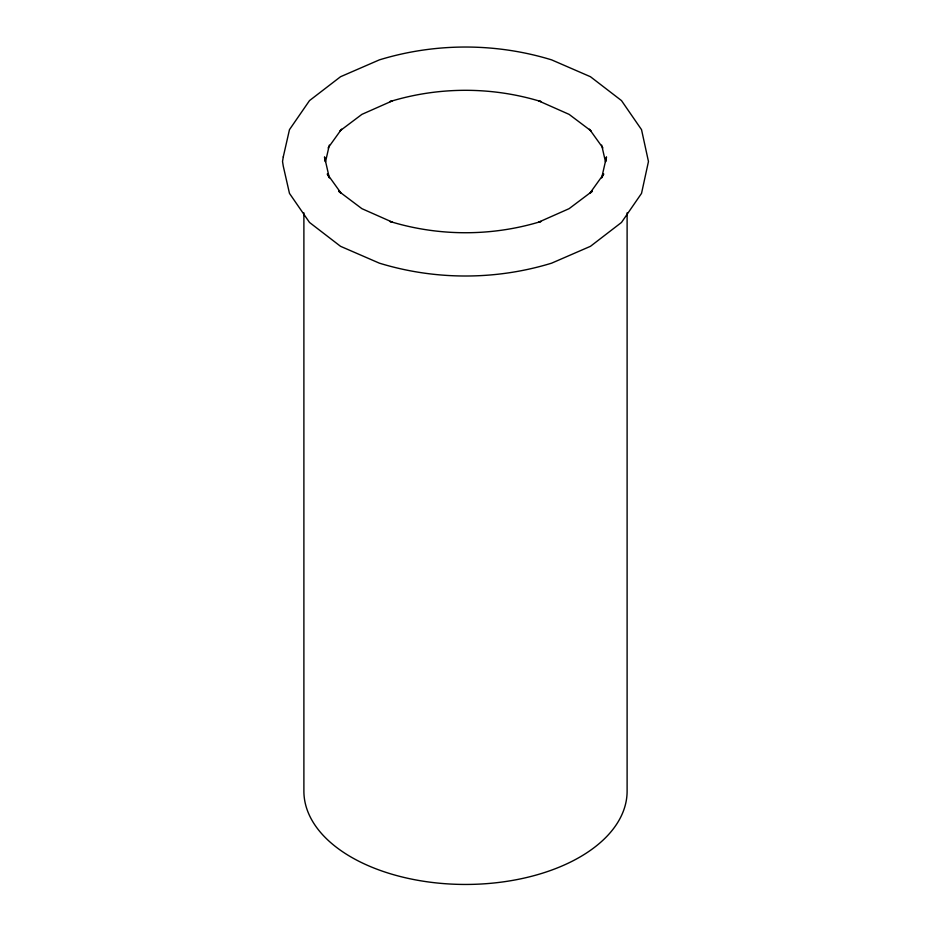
<?xml version="1.0" encoding="UTF-8"?>
<svg xmlns="http://www.w3.org/2000/svg" width="931" height="931" viewBox="0 0 931 931"><rect width="100%" height="100%" fill="white"/><g stroke="black" fill="none" stroke-linecap="round" stroke-linejoin="round"><path stroke-width="1.4" d="M605.755 161.517L606.477 156.885L601.67 177.949M325.489 161.936L329.33 145.085M602.194 176.948L603.73 173.957L590.277 192.705M328.108 147.913L341.561 129.153M590.417 192.973L592.372 191.158L569.097 208.672L538.758 222.113L540.969 221.485C492.01 236.486 438.99 236.486 390.031 221.485L392.242 222.113L361.903 208.672L338.628 191.158L340.583 192.973M339.734 131.05L361.903 114.362L392.242 100.92L390.031 101.56C438.99 86.56 492.01 86.56 540.969 101.56L538.758 100.92L569.097 114.362L591.266 131.05M589.439 129.153L602.892 147.913M340.723 192.705L327.27 173.957L328.806 176.948M601.67 145.085L605.511 161.936M329.33 177.949L324.523 156.885L325.245 161.517M627.11 212.838L627.11 791.152A161.61 93.298 0 0 1 465.5 884.45A161.61 93.298 0 0 1 303.89 791.152L303.89 212.838M283.268 156.885L282.535 161.517L283.268 166.149L289.471 193.38L309.523 222.462L340.548 246.319L379.359 263.159C435.243 280.289 495.758 280.289 551.641 263.159L590.452 246.319L621.477 222.462L641.529 193.38L648.465 161.517L641.529 129.653L621.477 100.583L590.452 76.726L551.641 59.875C495.758 42.756 435.243 42.756 379.359 59.875L340.548 76.726L309.523 100.583L289.471 129.653L283.268 156.885"/></g></svg>
